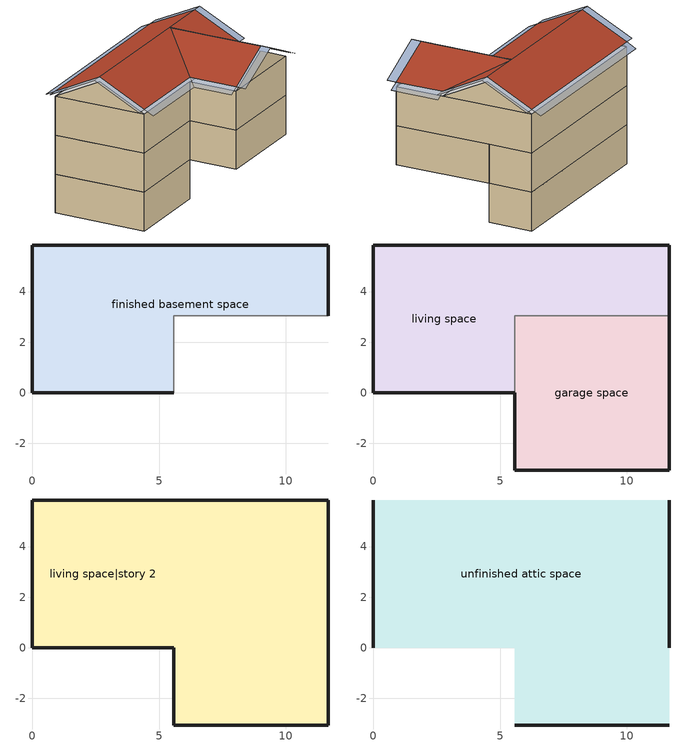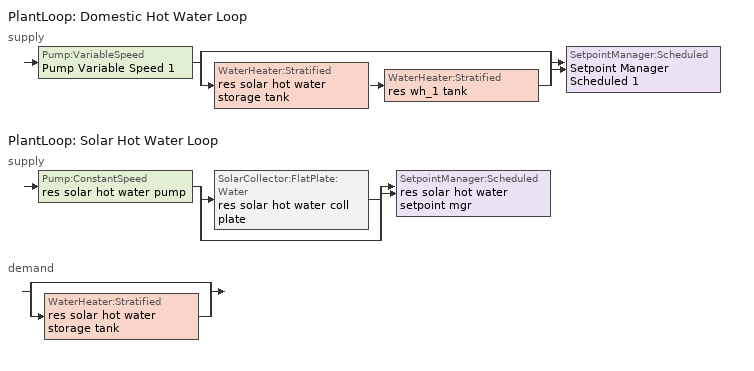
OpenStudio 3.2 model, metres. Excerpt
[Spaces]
finished basement space
 floor foundation: 0,0 0,5.84 11.67,5.84 11.67,3.05 5.58,3.05 5.58,0 z-2.44
 wall foundation: 11.67,3.05 11.67,5.84 0,5.84 0,0 5.58,0 z-2.44:0
 wall adiabatic: 5.58,0 5.58,3.05 11.67,3.05 z-2.44:0
garage space
 floor foundation: 5.58,-3.05 5.58,3.05 11.67,3.05 11.67,-3.05 z0
 wall outside: 5.58,0 5.58,-3.05 11.67,-3.05 11.67,3.05 z0:2.44
 wall to living space: 11.67,3.05 5.58,3.05 5.58,0 z0:2.44
living space
 floor to finished basement space: 0,0 0,5.84 11.67,5.84 11.67,3.05 5.58,3.05 5.58,0 z0
 wall outside: 11.67,3.05 11.67,5.84 0,5.84 0,0 5.58,0 z0:2.44
living space|story 2
 floor to garage space: 11.67,3.05 11.67,-3.05 5.58,-3.05 5.58,3.05 z2.44
 floor to living space: 11.67,5.84 11.67,3.05 5.58,3.05 5.58,0 0,0 0,5.84 z2.44
 wall outside: 0,5.84 0,0 5.58,0 5.58,-3.05 11.67,-3.05 11.67,5.84 0,5.84 z2.44:4.88
unfinished attic space
 floor to living space|story 2: 11.67,5.84 11.67,0 0,0 0,5.84 z4.88; 5.58,-3.05 5.58,0 11.67,0 11.67,-3.05 z4.88
 wall outside: 0,2.92,6.34 0,5.84,4.88 0,0,4.88; 11.67,2.92,6.34 11.67,0,4.88 11.67,5.84,4.88; 5.58,-3.05,4.88 11.67,-3.05,4.88 8.62,-3.05,6.33
 roof outside: 0,2.92,6.64 11.67,2.92,6.64 11.67,5.84,5.18 0,5.84,5.18; 5.58,0,5.17 5.58,-3.05,5.17 8.62,-3.05,6.62 8.62,2.9,6.62; 11.67,0,5.17 8.62,2.9,6.62 8.62,-3.05,6.62 11.67,-3.05,5.17; 0,2.92,6.64 0,0,5.18 5.58,0,5.18 8.62,2.9,6.63 11.67,0,5.18 11.67,2.92,6.64
shading: -0.61,2.92,6.64 -0.61,0,5.18 0,0,5.18 0,2.92,6.64; 0,-0.61,4.88 5.58,-0.61,4.88 5.58,0,5.18 0,0,5.18; 12.28,0,5.18 12.28,2.92,6.64 11.67,2.92,6.64 11.67,0,5.18; 12.28,-3.05,4.88 12.28,0,4.88 11.67,0,5.17 11.67,-3.05,5.17; 8.62,-3.66,6.62 11.67,-3.66,5.17 11.67,-3.05,5.17 8.62,-3.05,6.62; -0.61,5.84,5.18 -0.61,2.92,6.64 0,2.92,6.64 0,5.84,5.18; 12.28,2.92,6.64 12.28,5.84,5.18 11.67,5.84,5.18 11.67,2.92,6.64; 11.67,6.45,4.88 0,6.45,4.88 0,5.84,5.18 11.67,5.84,5.18; 4.97,0,4.88 4.97,-3.05,4.88 5.58,-3.05,5.17 5.58,0,5.17; 5.58,-3.66,5.17 8.62,-3.66,6.62 8.62,-3.05,6.62 5.58,-3.05,5.17
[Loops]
PlantLoop 'Domestic Hot Water Loop'
 supply: Pump:VariableSpeed 'Pump Variable Speed 1' > split
  | bypass
  | WaterHeater:Stratified 'res solar hot water storage tank' > WaterHeater:Stratified 'res wh_1 tank'
  join > SetpointManager:Scheduled 'Setpoint Manager Scheduled 1'
PlantLoop 'Solar Hot Water Loop'
 supply: Pump:ConstantSpeed 'res solar hot water pump' > split
  | SolarCollector:FlatPlate:Water 'res solar hot water coll plate'
  | bypass
  join > SetpointManager:Scheduled 'res solar hot water setpoint mgr'
 demand: split
  | bypass
  | WaterHeater:Stratified 'res solar hot water storage tank'
[Site]
Denver Intl Ap_CO_USA: Latitude {deg}=39.83; Longitude {deg}=-104.65; Time Zone {hr}=-7; Elevation {m}=1650
[ClimateZones]
Climate Zone Institution Name 1=Building America; Climate Zone Document Year 1=0; Climate Zone Value 1=Cold
[Site:WaterMainsTemperature]
Calculation Method=Correlation; Annual Average Outdoor Air Temperature {C}=10.8753; Maximum Difference In Monthly Average Outdoor Air Temperatures {deltaC}=23.1524
[Site:GroundTemperature:Deep]
10.8753, 10.8753, 10.8753, 10.8753, 10.8753, 10.8753, 10.8753, 10.8753, 10.8753, 10.8753, 10.8753, 10.8753
[Building]
Building 1: North Axis {deg}=0; Standards Number of Stories=3; Standards Number of Above Ground Stories=2; Standards Building Type=singlefamilydetached; Standards Number of Living Units=1
[ThermalZone] Use Ideal Air Loads=No
living zone; garage zone; unfinished attic zone; finished basement zone
[Sizing:Zone] Zone Cooling Design Supply Air Temperature Input Method=SupplyAirTemperature; Zone Cooling Design Supply Air Temperature {C}=14; Zone Cooling Design Supply Air Temperature Difference {deltaC}=11.11; Zone Heating Design Supply Air Temperature Input Method=SupplyAirTemperature; Zone Heating Design Supply Air Temperature {C}=40; Zone Heating Design Supply Air Temperature Difference {deltaC}=11.11; Zone Cooling Design Supply Air Humidity Ratio {kg-H2O/kg-air}=0.0085; Zone Heating Design Supply Air Humidity Ratio {kg-H2O/kg-air}=0.008; Cooling Design Air Flow Method=DesignDay; Heating Design Air Flow Method=DesignDay; Account for Dedicated Outdoor Air System=No; Dedicated Outdoor Air System Control Strategy=NeutralSupplyAir; Dedicated Outdoor Air Low Setpoint Temperature for Design {C}=autosize; Dedicated Outdoor Air High Setpoint Temperature for Design {C}=autosize
living zone; garage zone; unfinished attic zone; finished basement zone
[Space]
Name | Space Type | Thermal Zone | Building Unit
garage space | Space Type 1 | garage zone
living space; living space|story 2 | Space Type 2 | living zone | unit 1
unfinished attic space | Space Type 3 | unfinished attic zone
finished basement space | Space Type 4 | finished basement zone | unit 1
[SpaceType]
Name | Standards Space Type
Space Type 1 | garage
Space Type 2 | living
Space Type 3 | unfinished attic
Space Type 4 | finished basement
[BuildingUnit]
unit 1: Building Unit Type=Residential
[External:File]
8760.csv: File=8760.csv
[People:Definition] Number of People Calculation Method=People; Fraction Radiant=0.319734; Sensible Heat Fraction=0.573; Carbon Dioxide Generation Rate {m3/s-W}=0; Enable ASHRAE 55 Comfort Warnings=No; Mean Radiant Temperature Calculation Type=ZoneAveraged
Name | Number of People {people}
res occupants|living space; res occupants|finished basement space | 0.704
res occupants|living space|story 2 | 1.232
[People] Number of People Schedule=occupants; Activity Level Schedule=res occupants activity schedule; Multiplier=1
Name | People Definition | Space or SpaceType
res occupants|living space | res occupants|living space | living space
res occupants|living space|story 2 | res occupants|living space|story 2 | living space|story 2
res occupants|finished basement space | res occupants|finished basement space | finished basement space
[PlantLoop] Load Distribution Scheme=Optimal
Name | Glycol Concentration | Maximum Loop Flow Rate {m3/s} | Plant Loop Volume {m3} | Fluid Type | Maximum Loop Temperature {C} | Minimum Loop Temperature {C} | Minimum Loop Flow Rate {m3/s} | Plant Equipment Operation Heating Load Schedule
Domestic Hot Water Loop | 0 | 0.01 | 0.003
Solar Hot Water Loop | 50 |  | Autocalculate | PropyleneGlycol | 100 | 0 | 0 | Always On Discrete
[Sizing:Plant] Loop Type=Heating; Design Loop Exit Temperature {C}=51.6667; Loop Design Temperature Difference {deltaC}=5.55556; Sizing Option=NonCoincident; Zone Timesteps in Averaging Window=1; Coincident Sizing Factor Mode=None
Domestic Hot Water Loop; Solar Hot Water Loop
[Pump:VariableSpeed]
Pump Variable Speed 1: Rated Flow Rate {m3/s}=0.01; Rated Pump Head {Pa}=1; Rated Power Consumption {W}=0; Motor Efficiency=1; Fraction of Motor Inefficiencies to Fluid Stream=0; Coefficient 1 of the Part Load Performance Curve=0; Coefficient 2 of the Part Load Performance Curve=1; Coefficient 3 of the Part Load Performance Curve=0; Coefficient 4 of the Part Load Performance Curve=0; Pump Control Type=Intermittent; Skin Loss Radiative Fraction=0.5; Design Power Sizing Method=PowerPerFlowPerPressure; Design Electric Power per Unit Flow Rate {W/(m3/s)}=348701.1; Design Shaft Power per Unit Flow Rate per Unit Head {W-s/m3-Pa}=1.28205; Design Minimum Flow Rate Fraction=0
[SetpointManager:Scheduled] Control Variable=Temperature; Schedule=dhw temp
Setpoint Manager Scheduled 1; res solar hot water setpoint mgr
[WaterHeater:HeatPump:WrappedCondenser]
res wh_1 hpwh: Availability Schedule=Always On Discrete; Compressor Setpoint Temperature Schedule=res wh_1 WaterHeaterHPSchedule; Dead Band Temperature Difference {deltaC}=0.5; Condenser Bottom Location {m}=0.0869866; Condenser Top Location {m}=0.559816; Evaporator Air Flow Rate {m3/s}=0.0854225; Inlet Air Configuration=Schedule; Inlet Air Temperature Schedule=res wh_1 Tamb act; Inlet Air Humidity Schedule=res wh_1 RHamb act; Tank=res wh_1 tank; DX Coil=res wh_1 coil; Minimum Inlet Air Temperature for Compressor Operation {C}=7.22222; Maximum Inlet Air Temperature for Compressor Operation {C}=48.8889; Compressor Location=Schedule; Compressor Ambient Temperature Schedule=res wh_1 Tamb act; Fan=res wh_1 fan; Fan Placement=DrawThrough; On Cycle Parasitic Electric Load {W}=0; Off Cycle Parasitic Electric Load {W}=0; Parasitic Heat Rejection Location=Outdoors; Tank Element Control Logic=MutuallyExclusive; Control Sensor 1 Height In Stratified Tank {m}=0.818188; Control Sensor 1 Weight=1; Control Sensor 2 Height In Stratified Tank {m}=0.818188
[Coil:WaterHeating:AirToWaterHeatPump:Wrapped]
res wh_1 coil: Rated Heating Capacity {W}=1400; Rated COP {W/W}=2.8; Rated Sensible Heat Ratio=0.88; Rated Evaporator Inlet Air Dry-Bulb Temperature {C}=19.7222; Rated Evaporator Inlet Air Wet-Bulb Temperature {C}=13.0782; Rated Condenser Water Temperature {C}=48.89; Rated Evaporator Air Flow Rate {m3/s}=0.0854225; Evaporator Fan Power Included in Rated COP=Yes; Crankcase Heater Capacity {W}=0; Maximum Ambient Temperature for Crankcase Heater Operation {C}=0; Evaporator Air Temperature Type for Curve Objects=WetBulbTemperature; Heating Capacity Function of Temperature Curve=HPWH-Cap-fT; Heating Capacity Function of Air Flow Fraction Curve=HPWH-Htg-Cap-FF; Heating COP Function of Temperature Curve=HPWH-COP-fT; Heating COP Function of Air Flow Fraction Curve=HPWH-Htg-COP-FF; Part Load Fraction Correlation Curve=HPWH-COP-fPLR
[WaterHeater:Stratified] Tank Shape=VerticalCylinder; Heater Priority Control=MasterSlave; Heater 1 Setpoint Temperature Schedule=res wh_1 TopElementSetpoint; Heater 2 Setpoint Temperature Schedule=res wh_1 BottomElementSetpoint; Heater Fuel Type=Electricity; Heater Thermal Efficiency=1; Off Cycle Parasitic Fuel Type=Electricity; Off Cycle Parasitic Heat Fraction to Tank=0; Off Cycle Parasitic Height {m}=0; On Cycle Parasitic Fuel Type=Electricity; On Cycle Parasitic Heat Fraction to Tank=0; On Cycle Parasitic Height {m}=0; Skin Loss Fraction to Zone=1; Off Cycle Flue Loss Coefficient to Ambient Temperature {W/K}=0; Off Cycle Flue Loss Fraction to Zone=1; Use Side Effectiveness=1; Use Side Inlet Height {m}=0; Source Side Outlet Height {m}=0; Inlet Mode=Fixed; Indirect Water Heating Recovery Time {hr}=1.5; Additional Destratification Conductivity {W/m-K}=0; Node 1 Additional Loss Coefficient {W/m2-K}=0; Node 2 Additional Loss Coefficient {W/m2-K}=0; Node 3 Additional Loss Coefficient {W/m2-K}=0; Node 4 Additional Loss Coefficient {W/m2-K}=0; Node 5 Additional Loss Coefficient {W/m2-K}=0; Node 6 Additional Loss Coefficient {W/m2-K}=0; Node 7 Additional Loss Coefficient {W/m2-K}=0; Node 8 Additional Loss Coefficient {W/m2-K}=0; Node 9 Additional Loss Coefficient {W/m2-K}=0; Node 10 Additional Loss Coefficient {W/m2-K}=0; Node 11 Additional Loss Coefficient {W/m2-K}=0; Node 12 Additional Loss Coefficient {W/m2-K}=0
Name | Tank Volume {m3} | Tank Height {m} | Maximum Temperature Limit {C} | Heater 1 Deadband Temperature Difference {deltaC} | Heater 1 Capacity {W} | Heater 1 Height {m} | Heater 2 Deadband Temperature Difference {deltaC} | Heater 2 Capacity {W} | Heater 2 Height {m} | Off Cycle Parasitic Fuel Consumption Rate {W} | On Cycle Parasitic Fuel Consumption Rate {W} | Ambient Temperature Indicator | Ambient Temperature Schedule | Uniform Skin Loss Coefficient per Unit Area to Ambient Temperature {W/m2-K} | Use Side Outlet Height {m} | Source Side Effectiveness | Source Side Inlet Height {m} | Use Side Design Flow Rate {m3/s} | Source Side Design Flow Rate {m3/s} | Number of Nodes | Tank Perimeter {m} | Ambient Temperature Thermal Zone | Source Side Flow Control Mode
res wh_1 tank | 0.170344 | 1.0335 | 90 | 25 | 4500 | 0.732062 | 30 | 4500 | 0.129188 | 3 | 3 | Schedule | res wh_1 Tamb act | 1.13221 | autocalculate | 1 | 0 | 0.00283433 | 0 | 12
res solar hot water storage tank | 0.227125 | 0.114628 | 99 | 2 | 0 | 0 | 5 | 0 | 0 | 10 | 10 | ThermalZone |  | 0.5678 | 0.114628 | 0.7 | 0.0382094 | 0.00377911 | 5.68724e-05 | 8 | 0.120038 | living zone | IndirectHeatPrimarySetpoint
[WaterHeater:Sizing] Design Mode=PeakDraw; Time Storage Can Meet Peak Draw {hr}=0.538503; Time for Tank Recovery {hr}=0; Nominal Tank Volume for Autosizing Plant Connections {m3}=1
res wh_1 tank; res solar hot water storage tank
[Fan:OnOff]
res wh_1 fan: Availability Schedule=Always On Discrete; Fan Total Efficiency=0.234952; Pressure Rise {Pa}=23; Maximum Flow Rate {m3/s}=0.0854225; Motor Efficiency=1; Motor In Airstream Fraction=1; Fan Power Ratio Function of Speed Ratio Curve=Fan On Off Power Curve; Fan Efficiency Ratio Function of Speed Ratio Curve=Fan On Off Efficiency Curve
[OtherEquipment:Definition] Design Level Calculation Method=EquipmentLevel; Design Level {W}=0; Fraction Radiant=0; Fraction Lost=0
Name | Fraction Latent
res wh_1 sens | 0
res wh_1 lat | 1
[OtherEquipment] Space or SpaceType=finished basement space; Schedule=Always On Discrete
Name | Other Equipment Definition
res wh_1 sens | res wh_1 sens
res wh_1 lat | res wh_1 lat
[EnergyManagementSystem:Sensor]
Name | Output Variable or Output Meter Index Key | Output Variable or Output Meter
res_wh_1_amb_temp | finished basement zone | Zone Mean Air Temperature
res_wh_1_amb_rh | finished basement zone | Zone Air Relative Humidity
res_wh_1_tl | res wh_1 tank | Water Heater Heat Loss Rate
res_wh_1_sens_cool | res wh_1 coil | Cooling Coil Sensible Cooling Rate
res_wh_1_lat_cool | res wh_1 coil | Cooling Coil Latent Cooling Rate
res_wh_1_fan_pwr | res wh_1 fan | Fan Electricity Rate
res_wh_1_T_set | res wh_1 WaterHeaterHPSchedule | Schedule Value
res_wh_1_T_ctrl | res wh_1 tank | Water Heater Temperature Node 3
res_wh_1_LE_P | res wh_1 tank | Water Heater Heater 2 Heating Energy
res_wh_1_UE_P | res wh_1 tank | Water Heater Heater 1 Heating Energy
[EnergyManagementSystem:Actuator]
Name | Actuated Component | Actuated Component Type | Actuated Component Control Type
res_wh_1_Tamb_act | res wh_1 Tamb act | Schedule:Constant | Schedule Value
res_wh_1_RHamb_act | res wh_1 RHamb act | Schedule:Constant | Schedule Value
res_wh_1_sens_act | res wh_1 sens | OtherEquipment | Power Level
res_wh_1_lat_act | res wh_1 lat | OtherEquipment | Power Level
res_wh_1_LESchedOverride | res wh_1 BottomElementSetpoint | Schedule:Constant | Schedule Value
res_wh_1_HPSchedOverride | res wh_1 WaterHeaterHPSchedule | Schedule:Constant | Schedule Value
res_wh_1_UESchedOverride | res wh_1 TopElementSetpoint | Schedule:Constant | Schedule Value
[EnergyManagementSystem:TrendVariable] Number of Timesteps to be Logged=2
Name | EMS Variable
res_wh_1_on_off | res_wh_1_sens_cool
res_wh_1_UETrend | res_wh_1_UE_P
res_wh_1_LETrend | res_wh_1_LE_P
[EnergyManagementSystem:Program]
res_wh_1_InletAir: Set T_hpwh_inlet_0 = res_wh_1_amb_temp; Set res_wh_1_Tamb_act = T_hpwh_inlet_0; Set res_wh_1_RHamb_act = res_wh_1_amb_rh/100; Set temp1=(res_wh_1_tl*1.0)+res_wh_1_fan_pwr*1.0; Set res_wh_1_sens_act = 0-(res_wh_1_sens_cool*1.0)-temp1; Set res_wh_1_lat_act = 0 - res_wh_1_lat_cool * 1.0
res_wh_1_Control: Set res_wh_1_UESchedOverride = 49.78; Set res_wh_1_HPSchedOverride = 51.67; Set UEMax_0 = (@TrendMax res_wh_1_UETrend 2); Set LEMax_0 = (@TrendMax res_wh_1_LETrend 2); Set ElemOn_0 = (@Max UEMax_0 LEMax_0); If (res_wh_1_T_ctrl<40.38) || ((ElemOn_0>0) && (res_wh_1_T_ctrl<51.28)); Set res_wh_1_LESchedOverride = 70; Set res_wh_1_HPSchedOverride = 0; Else; Set res_wh_1_LESchedOverride = 0; Set res_wh_1_HPSchedOverride = 51.67; EndIf
[EnergyManagementSystem:ProgramCallingManager]
res wh_1 ProgramManager: InsideHVACSystemIterationLoop; res_wh_1_Control; res_wh_1_InletAir
[Pump:ConstantSpeed]
res solar hot water pump: Rated Flow Rate {m3/s}=5.68724e-05; Rated Pump Head {Pa}=90000; Rated Power Consumption {W}=32; Motor Efficiency=0.3; Fraction of Motor Inefficiencies to Fluid Stream=0.2; Pump Control Type=Intermittent; Design Power Sizing Method=PowerPerFlowPerPressure; Design Electric Power per Unit Flow Rate {W/(m3/s)}=348701.1; Design Shaft Power per Unit Flow Rate per Unit Head {W-s/m3-Pa}=1.28205
[SolarCollector:FlatPlate:Water]
res solar hot water coll plate: SolarCollectorPerformance=res solar hot water coll perf; Surface=res solar hot water shading surface; Maximum Flow Rate {m3/s}=5.68724e-05
[SolarCollectorPerformance:FlatPlate]
res solar hot water coll perf: Gross Area {m2}=3.71612; Test Fluid=Water; Test Flow Rate {m3/s}=5.68724e-05; Test Correlation Type=Inlet; Coefficient 1 of Efficiency Equation=0.77; Coefficient 2 of Efficiency Equation {W/m2-K}=-4.50265; Coefficient 2 of Incident Angle Modifier=-0.1; Coefficient 3 of Incident Angle Modifier=-0.0055
[AvailabilityManager:DifferentialThermostat]
res solar hot water useful energy: Temperature Difference On Limit {deltaC}=0; Temperature Difference Off Limit {deltaC}=0
[Schedule:File]
occupants: External File=8760.csv; Column Number=1; Rows to Skip at Top=1; Number of Hours of Data=8760; Minutes per Item=60
[Schedule:Constant]
Name | Value
res occupants activity schedule | 112.539
dhw temp | 51.6667
res wh_1 Tamb act | 23
res wh_1 RHamb act | 0.5
res wh_1 WaterHeaterHPSchedule; res wh_1 BottomElementSetpoint | 51.67
res wh_1 TopElementSetpoint | 48.78
Always On Discrete | 1
[Curve:Biquadratic] Minimum Value of x=0; Maximum Value of x=100; Minimum Value of y=0; Maximum Value of y=100
Name | Coefficient1 Constant | Coefficient2 x | Coefficient3 x**2 | Coefficient4 y | Coefficient5 y**2 | Coefficient6 x*y
HPWH-Cap-fT | 0.563 | 0.0437 | 3.9e-05 | 0.0055 | -0.000148 | -0.000145
HPWH-COP-fT | 1.1332 | 0.063 | -9.79e-05 | -0.00972 | -2.14e-05 | -0.000686
[Curve:Cubic] Coefficient1 Constant=1; Coefficient2 x=0; Coefficient3 x**2=0; Coefficient4 x**3=0; Minimum Value of x=0
Name | Maximum Value of x
HPWH-Htg-Cap-FF; HPWH-Htg-COP-FF | 100
HPWH-COP-fPLR; Fan On Off Efficiency Curve | 1
[Curve:Exponent]
Fan On Off Power Curve: Coefficient1 Constant=1; Coefficient2 Constant=0; Coefficient3 Constant=0; Minimum Value of x=0; Maximum Value of x=1
